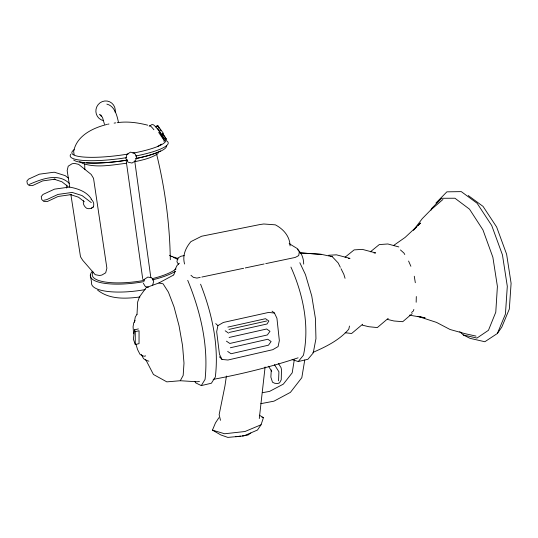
<?xml version="1.0" encoding="UTF-8"?>
<svg xmlns="http://www.w3.org/2000/svg" width="538" height="538" viewBox="0 0 538 538"><rect width="100%" height="100%" fill="white"/><g stroke="black" fill="none" stroke-linecap="round" stroke-linejoin="round"><path stroke-width="0.81" d="M416.163 302.248L416.318 296.532M278.556 380.796L278.919 371.785L274.461 364.677M137.015 314.374L137.654 302L139.463 296.875L146.242 287.588L158.878 282.981L173.586 275.032M271.28 369.969L270.863 377.118L272.49 382.202L274.736 383.285L277.675 383.56L279.558 382.861L281.226 379.815L281.488 369.814L281.051 367.669L278.422 363.453M265.106 366.956L259.282 418.557M138.387 328.933L134.581 329.76L133.363 339.122L135.28 344.488L139.046 343.647L139.06 330.776L135.253 331.61L135.28 344.488M226.411 376.022L224.958 385.928L219.134 414.684L220.499 420.326M294.293 359.814L292.201 372.827L283.331 384.139L269.538 391.402L262.356 392.7M304.75 359.996L301.818 377.683L290.433 392.35L273.963 401.173L260.816 403.668M134.352 322.309L135.267 317.084L137.022 314.253M274.467 313.055L268.67 312.417L223.384 322.444L217.89 325.611L216.679 331.717L219.464 354.293L222.046 359.458L227.944 360.016L272.759 349.693L278.099 346.573L279.343 340.601L276.935 318.267L274.467 313.055L272.046 311.152M349.478 326.048L348.799 329.175C339.465 340.171 325.846 346.808 312.84 352.444M66.766 185.139L66.651 188.051M83.612 200.721C82.489 203.599 84.318 206.572 86.611 208.26L88.878 208.737L91.285 208.28L93.276 207.002C94.473 204.265 93.491 200.97 91.05 199.275M152.698 285.059L153.72 281.118L151.703 277.81L147.816 277.063L144.345 279.336M431.046 210.163L431.523 208.616L441.644 198.28L454.946 198.233L469.519 209.181L482.963 229.934L492.875 257.265L497.401 286.424L495.774 312.208L488.47 330.285L476.971 338.066L463.319 334.979L459.748 331.63M413.856 309.417L413.345 311.011L411.557 312.504M218.905 417.703L215.449 422.942L212.456 430.144L220.829 434.946L227.823 437.401L243.734 435.948L257.46 430.044L261.071 424.758L263.438 417.616L259.356 415.208M173.767 274.851L175.227 271.273M463.319 334.979L470.037 338.348L484.846 341.738L497.394 333.466L505.431 314.078L507.307 286.33L502.452 254.911L491.712 225.503L477.105 203.256L461.295 191.629L446.876 191.837L435.921 203.048M174.877 269.908L177.002 265.53L179.369 263.21M145.731 359.606L153.431 374.475L166.834 381.866L180.291 380.729L183.169 375.43L183.996 363.137L182.557 345.652L179.046 325.799L174.05 306.916L168.414 292.161L163.081 283.822L158.878 282.981M194.857 381.449L195.718 382.888L201.293 385.598L205.072 379.377C208.663 345.678 200.513 311.394 187.728 280.332M135.146 320.547L133.74 322.827L133.061 326.748L133.626 333.816M497.394 333.466L501.799 327.111L509.325 309.041L511.1 283.304L506.621 254.239L496.648 227.023L483.043 206.384L468.242 195.529M292.121 359.586L298.26 361.543L303.452 355.208C309.774 325.954 303.015 294.01 290.923 267.077M416.425 227.211L413.48 230.197L422.276 218.636L430.965 209.78L442.949 199.464M418.187 225.422L420.548 223.035L405.087 237.44L393.702 245.415M412.222 313.607L402.727 321.697L393.903 320.978L387.441 319.404M388.187 318.375L377.333 327.561L368.893 326.734L362.33 325.16M362.659 324.226L351.623 333.493L345.188 332.746M370.359 251.838L379.283 244.575L387.864 243.976L398.806 246.929M345.066 257.211L354.132 249.888L362.33 249.37L375.645 252.914L374.078 253.001M250.816 433.036L247.924 435.067L242.241 435.867M161.353 134.527L163.33 133.249L157.883 125.744L157.392 125.495L155.428 126.773M165.065 139.994L166.37 139.147L162.732 133.37M150.021 125.784L151.998 124.507L153.572 124.87L155.818 126.907L158.972 130.963L164.554 140.472M155.912 127.022L157.883 125.744M91.285 208.28L93.276 207.002M158.138 153.538C151.212 158.212 142.819 159.941 134.776 161.723M261.071 424.758L244.972 431.516L224.649 433.762L212.456 430.144M298.106 357.824C270.392 367.01 241.851 374.058 213.162 379.371M106.766 124.48C92.657 128.031 76.49 135.791 73.652 151.541L74.143 154.749M298.26 361.543L307.918 359.276L313.257 352.921L315.954 338.664L315.443 318.59L311.751 295.967L305.476 274.662L299.834 262.726M201.293 385.598L211.4 383.224L215.341 376.977C219.087 345.564 212.033 313.392 200.58 284.192M29.247 184.433C41.614 179.073 57.97 172.463 69.389 183.431M230.345 347.77L267.81 339.243L271.105 341.536L268.469 345.181L231.064 353.748L227.682 351.455M145.65 355.907L144.137 356.25L142.099 355.645L139.967 354.253L137.594 349.619L135.973 344.394M229.107 337.461L266.68 328.994L269.982 331.314L267.339 334.966L229.827 343.466L226.437 341.146M228.939 329.417L266.68 320.991M229.302 332.444L267.009 323.997L268.852 321.031L265.537 318.698L227.856 327.091M43.847 200.277L46.739 199.645L57.97 194.426L72.179 192.429L82.065 195.576L91.305 202.624M200.217 277.386L196.942 278.079L193.411 277.393L190.956 275.288M201.858 277.043L243.633 268.274M245.274 267.931L264.111 263.976M265.752 263.633L295.241 257.44L298.718 255.59L299.303 251.831L297.642 248.805L289.162 243.606M184.204 255.597L180.923 256.27L177.748 258.092L176.935 261.798L178.347 264.165M107.519 124.291L108.958 124.009M139.967 296.963C125.724 298.839 109.503 299.653 97.613 290.096M126.686 163.243C112.038 164.924 96.215 168.34 81.984 163.182M199.477 381.415L197.063 381.778L180.291 380.729M114.123 123.108L115.65 122.879M235.752 436.775L240.62 436.096M117.176 122.691C127.385 121.184 137.809 122.637 147.721 125.186M328.671 255.254L336.479 254.837L349.996 258.375L348.496 258.442M299.915 252.86L321.341 254.346L332.222 256.653L338.187 262.974L340.319 267.265M321.341 254.346L300.11 252.9M330.709 256.552L332.222 256.653M106.867 104.13C114.769 105.999 117.096 115.704 118.508 122.577M409.391 315.14L425.094 317.857L417.865 316.331L436.5 322.39L450.071 329.498L464.919 333.641L476.029 336.122M148.461 287.178L145.361 286.593L143.33 283.284M142.785 279.383L144.729 279.894M261.898 417.192L263.438 417.616M148.878 361.18L146.148 360.339L143.491 358.611L141.386 354.515M169.45 255.281L172.073 256.646M225.18 330.789L228.583 333.13M68.44 178.118L65.199 175.637L54.553 172.268L53.41 172.294L39.402 174.178L28.588 179.107L26.9 181.091L27.344 183.821L29.294 185.61L32.529 185.61L42.663 180.909L55.172 179.174L54.022 179.167L61.883 181.763L68.057 186.578M84.385 201.797L78.494 197.204L70.142 194.48L71.453 194.561L58.138 196.464L47.337 201.515L43.813 201.441L41.749 199.544L41.224 196.585L43.006 194.44L54.526 189.141L69.436 187.083C77.714 188.502 87.149 191.736 91.615 199.376M400.46 249.948L403.944 253.068L404.784 254.521M215.738 323.614L217.89 325.611M219.349 356.761L222.046 359.458M99.429 114.332L101.406 116.356M297.628 249.605C301.946 253.21 303.64 258.67 303.701 264.138M157.688 128.232L164.11 138.212M162.651 134.009L166.37 139.147M158.69 132.429L163.922 140.115L164.13 141.729M157.392 125.495L159.14 128.084M160.015 129.376L160.882 130.667M100.673 114.796L102.576 117.674L104.459 124.278M268.482 366.23L271.717 371.321M408.577 261.044L410.884 266.283M341.031 268.697L343.876 274.42L345.053 278.314M134.581 329.76L135.253 331.61M156.578 154.05C165.052 188.549 169.8 224.191 170.311 259.719M290.096 245.906C289.841 236.343 283.519 229.154 275.362 224.844L263.734 223.99L259.881 224.554L201.636 236.229L190.896 241.623C185.476 248.018 182.268 255.684 184.568 264.003M414.273 276.243L415.323 282.719M69.725 187.116L67.163 170.539L68.218 166.188L72.018 163.787L74.311 163.377L78.609 164.332L91.164 174.42L93.538 178.327L106.88 268.146L105.697 272.8L101.917 275.032L99.584 275.51L95.213 274.683L82.731 260.305L80.492 256.76L70.882 194.581M90.391 274.911L91.568 282.605A46.174 13.423 -8.1 0 0 145.213 289.585M126.174 160.714L142.671 278.556M134.722 160.875L150.842 277.709M84.654 163.969L84.856 169.665M149.228 126.356A12.535 1.876 57.2 0 1 153.902 129.745M103.619 120.64A9.966 9.684 -70.4 0 1 96.033 109.201A9.966 9.684 -70.4 0 1 107.244 101.057A9.966 9.684 -70.4 0 1 115.172 112.247M166.323 140.707A49.442 9.22 -7.7 0 1 135.589 156.047M126.464 157.674A49.442 9.22 -7.7 0 1 70.861 154.198M164.016 138.293A47.398 8.736 -7.7 0 1 132.873 153.175M128.111 154.029A47.398 8.736 -7.7 0 1 74.224 149.651M166.511 145.885A47.337 8.938 -7.7 0 1 136.08 158.454M127.345 160.048A47.337 8.938 -7.7 0 1 73.639 159.994M161.266 144.123A44.029 8.151 -7.7 0 1 157.869 146.262M175.22 271.455A46.261 13.154 -8.1 0 1 152.355 279.888M144.097 281.616A46.261 13.154 -8.1 0 1 92.469 271.246M171.548 256.525A46.261 13.154 -8.1 0 1 178.408 258.906M160.526 150.916A45.508 8.608 -7.7 0 1 135.811 158.576M127.654 160.082A45.508 8.608 -7.7 0 1 86.282 162.785M84.54 162.617A45.508 8.608 -7.7 0 1 79.442 161.77M176.04 269A44.23 12.556 -8.1 0 1 152.335 278.637M144.44 280.332A44.23 12.556 -8.1 0 1 93.161 272.026M173.566 257.527A44.23 12.556 -8.1 0 1 177.648 259.531M126.907 154.426L125.872 158.576L127.983 162.146L132.005 163.054L135.583 160.775L136.625 156.645L134.52 153.068L130.499 152.146L126.907 154.426"/></g></svg>
